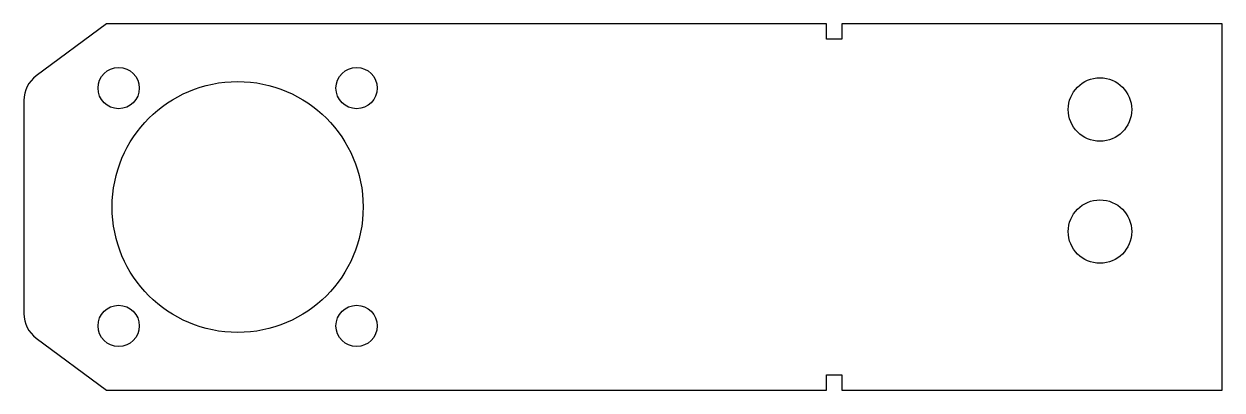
# Model space of a CAD drawing. Header units: inches. Extents: x -4.91 to 0, y 0 to 1.5.
import ezdxf

# ---------------------------------------------------------------- set-up
doc = ezdxf.new("R2010")
doc.units = ezdxf.units.IN
doc.header["$MEASUREMENT"] = 0

msp = doc.modelspace()

# ---------------------------------------------------------------- linework, layer by layer
msp.add_lwpolyline([(-1.6197, 1.4375), (-1.6197, 1.5), (-4.5689, 1.5), (-4.8558, 1.2875, 0.23764), (-4.9064, 1.187), (-4.9064, 0.313, 0.23764), (-4.8558, 0.2125), (-4.5689, 0), (-1.6197, 0), (-1.6197, 0.0625), (-1.5572, 0.0625), (-1.5572, 0), (0, 0), (0, 1.5), (-1.5572, 1.5), (-1.5572, 1.4375)], format="xyb", close=True)
for centre, radius in [((-4.5186, 1.2372), 0.0845), ((-3.5442, 1.2372), 0.0845), ((-0.5, 1.1493), 0.13), ((-4.0314, 0.75), 0.514), ((-0.5, 0.6493), 0.13), ((-4.5186, 0.2628), 0.0845), ((-3.5442, 0.2628), 0.0845)]:
    msp.add_circle(centre, radius)

doc.saveas('drawing.dxf')
